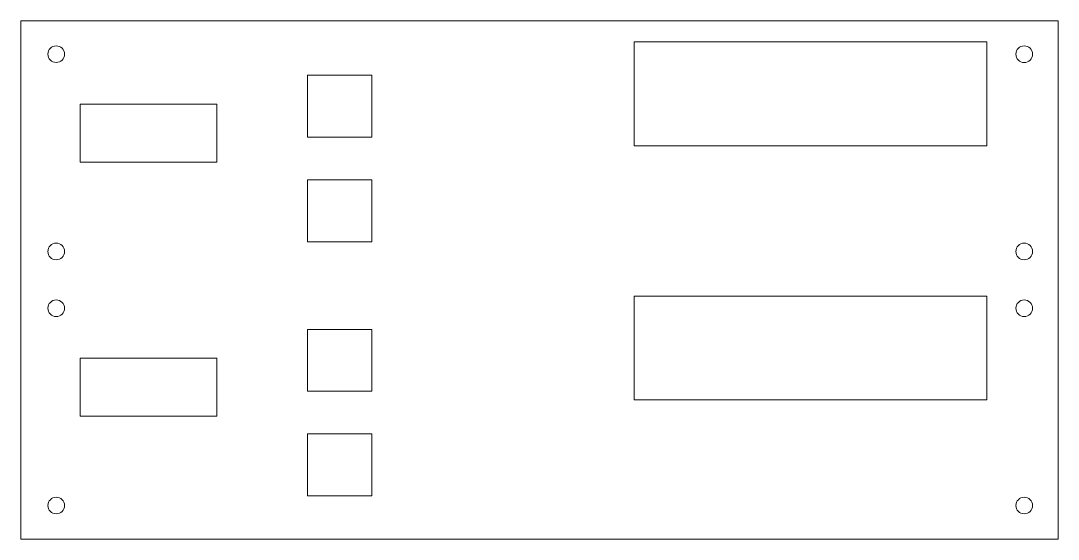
# Model space of a CAD drawing. Header units: millimetres. Extents: x 5 to 205, y -105 to -5.
import ezdxf

# ---------------------------------------------------------------- set-up
doc = ezdxf.new("R2010")
doc.units = ezdxf.units.MM
doc.header["$MEASUREMENT"] = 0
doc.layers.add('Layer 1', color=7, linetype='Continuous')

# ---------------------------------------------------------------- blocks, each defined once
blk = doc.blocks.new('block 3')
at = {"layer": 'Layer 1', "color": 250, "lineweight": 18, "true_color": 0x1c1c1b}
for points in [[(191.39, -29.09), (123.39, -29.09), (123.39, -9.09), (191.39, -9.09), (191.39, -29.09)], [(72.83, -27.45), (60.42, -27.45), (60.42, -15.51), (72.83, -15.51), (72.83, -27.45)], [(43, -32.26), (16.6, -32.26), (16.6, -21.1), (43, -21.1), (43, -32.26)], [(72.83, -47.62), (60.42, -47.62), (60.42, -35.69), (72.83, -35.69), (72.83, -47.62)]]:
    blk.add_lwpolyline(points, dxfattribs=at)
for points in [[(13.61, -11.44), (13.61, -12.32), (12.89, -13.04), (12.01, -13.04), (11.12, -13.04), (10.41, -12.32), (10.41, -11.44), (10.41, -10.55), (11.12, -9.84), (12.01, -9.84), (12.89, -9.84), (13.61, -10.55), (13.61, -11.44)], [(200.21, -11.44), (200.21, -12.33), (199.5, -13.05), (198.61, -13.05), (197.73, -13.05), (197.01, -12.33), (197.01, -11.44), (197.01, -10.56), (197.73, -9.84), (198.61, -9.84), (199.5, -9.84), (200.21, -10.56), (200.21, -11.44)], [(13.61, -49.49), (13.61, -50.38), (12.89, -51.09), (12.01, -51.09), (11.12, -51.09), (10.41, -50.38), (10.41, -49.49), (10.41, -48.61), (11.12, -47.89), (12.01, -47.89), (12.89, -47.89), (13.61, -48.61), (13.61, -49.49)], [(200.21, -49.49), (200.21, -50.38), (199.5, -51.09), (198.61, -51.09), (197.73, -51.09), (197.01, -50.38), (197.01, -49.49), (197.01, -48.61), (197.73, -47.89), (198.61, -47.89), (199.5, -47.89), (200.21, -48.61), (200.21, -49.49)]]:
    blk.add_open_spline(points, degree=3, knots=[0, 0, 0, 0, 1, 1, 1, 2, 2, 2, 3, 3, 3, 4, 4, 4, 4], dxfattribs=at)
blk = doc.blocks.new('block 4')
at = {"layer": 'Layer 1', "color": 250, "lineweight": 18, "true_color": 0x1c1c1b}
for points in [[(191.39, -78.09), (123.39, -78.09), (123.39, -58.09), (191.39, -58.09), (191.39, -78.09)], [(72.83, -76.45), (60.42, -76.45), (60.42, -64.51), (72.83, -64.51), (72.83, -76.45)], [(43, -81.26), (16.6, -81.26), (16.6, -70.1), (43, -70.1), (43, -81.26)], [(72.83, -96.62), (60.42, -96.62), (60.42, -84.69), (72.83, -84.69), (72.83, -96.62)]]:
    blk.add_lwpolyline(points, dxfattribs=at)
for points in [[(13.61, -60.44), (13.61, -61.32), (12.89, -62.04), (12.01, -62.04), (11.12, -62.04), (10.41, -61.32), (10.41, -60.44), (10.41, -59.55), (11.12, -58.84), (12.01, -58.84), (12.89, -58.84), (13.61, -59.55), (13.61, -60.44)], [(200.21, -60.44), (200.21, -61.33), (199.5, -62.05), (198.61, -62.05), (197.73, -62.05), (197.01, -61.33), (197.01, -60.44), (197.01, -59.56), (197.73, -58.84), (198.61, -58.84), (199.5, -58.84), (200.21, -59.56), (200.21, -60.44)], [(13.61, -98.49), (13.61, -99.38), (12.89, -100.09), (12.01, -100.09), (11.12, -100.09), (10.41, -99.38), (10.41, -98.49), (10.41, -97.61), (11.12, -96.89), (12.01, -96.89), (12.89, -96.89), (13.61, -97.61), (13.61, -98.49)], [(200.21, -98.49), (200.21, -99.38), (199.5, -100.09), (198.61, -100.09), (197.73, -100.09), (197.01, -99.38), (197.01, -98.49), (197.01, -97.61), (197.73, -96.89), (198.61, -96.89), (199.5, -96.89), (200.21, -97.61), (200.21, -98.49)]]:
    blk.add_open_spline(points, degree=3, knots=[0, 0, 0, 0, 1, 1, 1, 2, 2, 2, 3, 3, 3, 4, 4, 4, 4], dxfattribs=at)
blk = doc.blocks.new('block 2')
at = {"layer": 'Layer 1', "color": 250, "lineweight": 18, "true_color": 0x1c1c1b}
blk.add_lwpolyline([(205.17, -104.99), (5.17, -104.99), (5.17, -4.99), (205.17, -4.99), (205.17, -104.99)], dxfattribs=at)
at = {"layer": 'Layer 1'}
for name in ['block 3', 'block 4']:
    blk.add_blockref(name, (0, 0), dxfattribs=at)

msp = doc.modelspace()

# ---------------------------------------------------------------- block references
at = {"layer": 'Layer 1'}
msp.add_blockref('block 2', (0, 0), dxfattribs=at)

doc.saveas('drawing.dxf')
